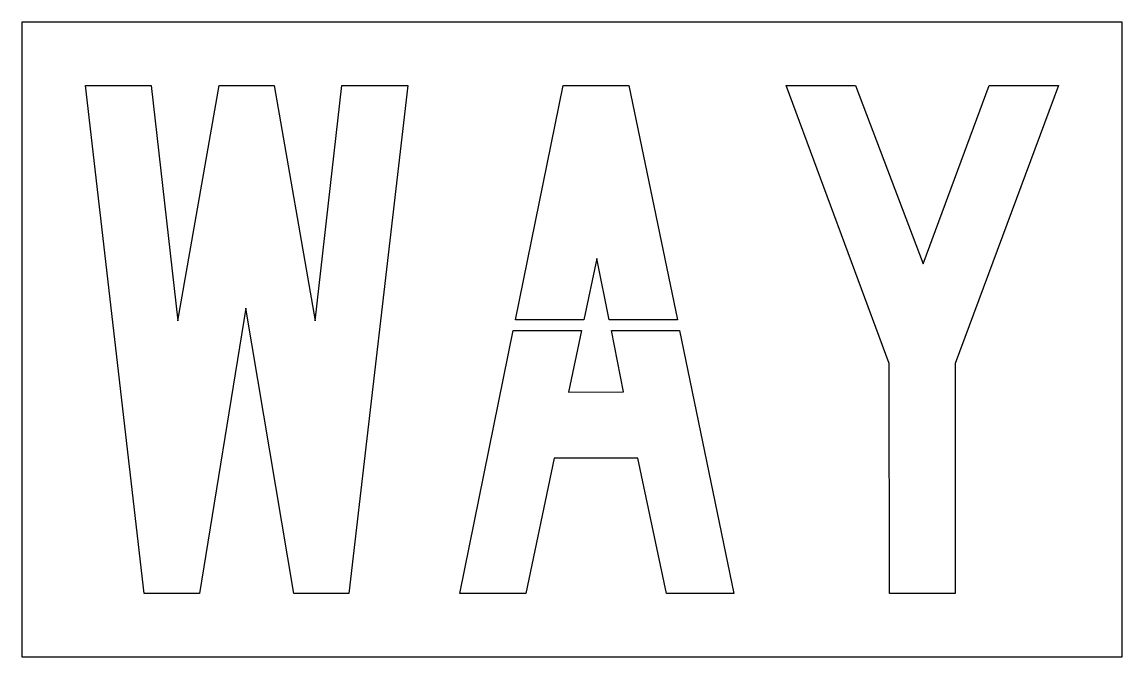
# Model space of a CAD drawing. Extents: x 0 to 52, y 0 to 30.
import ezdxf

# ---------------------------------------------------------------- set-up
doc = ezdxf.new("R2010")
doc.units = 0
doc.layers.add('CUT', color=7, linetype='Continuous')
doc.layers.add('OUTSIDE', color=1, linetype='Continuous')

msp = doc.modelspace()

# ---------------------------------------------------------------- linework, layer by layer
at = {"layer": 'CUT'}
for points in [[(10.5761, 16.4726), (8.3849, 3.0007), (5.7761, 3.0019), (3, 27), (6.1135, 26.9966), (7.3742, 15.8866), (9.3132, 27), (11.923, 26.9986), (13.8598, 15.8854), (15.1214, 26.9995), (18.2374, 27), (15.4574, 3), (12.8494, 3.0036)], [(26.5568, 15.9234), (23.3229, 15.9234), (25.5759, 26.9981), (28.6935, 26.993), (30.9811, 15.9234), (27.759, 15.9234), (27.1779, 18.8261), (27.1762, 18.8273)], [(41.002, 3), (40.9989, 13.8638), (36.1194, 27), (39.4012, 26.9993), (42.6009, 18.5827), (45.7175, 27), (49, 27), (44.115, 13.8622), (44.115, 3.0036)], [(23.2208, 15.4214), (26.4497, 15.4214), (25.8303, 12.5174), (28.4394, 12.5242), (27.8594, 15.4214), (31.0848, 15.4214), (33.6517, 3), (30.4611, 3.0007), (29.1142, 9.4001), (25.1605, 9.4001), (23.8107, 3.0041), (20.6948, 3.0046)]]:
    msp.add_lwpolyline(points, close=True, dxfattribs=at)
at = {"layer": 'OUTSIDE'}
msp.add_lwpolyline([(0, 0), (52, 0), (52, 30), (0, 30)], close=True, dxfattribs=at)

doc.saveas('drawing.dxf')
